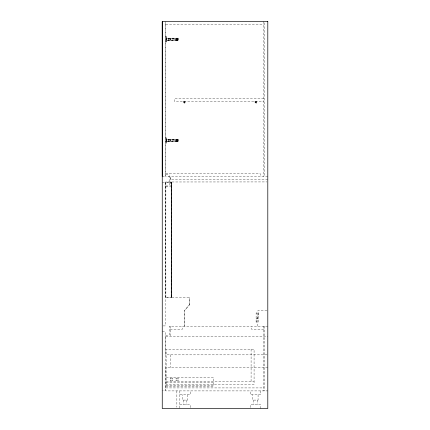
<?xml version="1.0" encoding="UTF-8"?>
<svg xmlns="http://www.w3.org/2000/svg" width="430" height="430" viewBox="0 0 430 430"><rect width="100%" height="100%" fill="white"/><g stroke="black" fill="none" stroke-linecap="round" stroke-linejoin="round"><path stroke-width="0.32" stroke-dasharray="2.15 1.61" d="M165.781 182.019L165.883 297.533L171.242 297.426L171.371 181.976L266.89 181.928M171.237 297.474L171.135 181.965L165.883 181.965L165.803 182.293M165.781 297.474L165.883 182.062M165.781 182.062L171.237 182.293L165.781 182.309M256.103 322.07L256.119 312.836L258.532 312.836L258.548 322.07L256.103 322.07L258.548 313.142L256.103 313.142M184.771 326.176L184.497 325.999L184.502 310.578L189.727 304.402L189.84 297.737L189.571 297.56M189.727 304.402L189.721 297.598L171.387 297.463L171.371 181.976M189.689 304.478L184.594 310.578L184.69 326.166M165.883 297.528L171.242 297.426L171.237 182.019L171.135 297.426M257.731 326.176L257.952 310.519L267.616 310.487M165.77 24.489L263.751 24.489M165.765 36.717L166.286 36.738M165.765 36.808L166.286 36.808M165.765 37.071L166.286 37.071M165.765 37.491L166.286 37.491M165.765 38.034L166.286 38.034M166.286 38.297L178.041 38.297L178.041 40.409L166.286 40.409M168.114 38.453L178.047 38.453M165.765 38.673L166.286 38.673M165.765 39.356L166.286 39.356M165.765 40.038L166.286 40.038M168.114 40.259L178.047 40.259M165.765 40.673L166.286 40.673M165.765 41.221L166.286 41.221M165.765 41.64L166.286 41.64M165.765 41.903L166.286 41.903M165.765 41.973L166.286 41.995L166.286 36.717M263.751 98.551L174.569 98.551L174.569 101.539L263.751 101.539M183.363 101.759L185.12 101.759M254.958 101.759L256.715 101.759M183.809 102.474L184.674 102.474M255.404 102.474L256.269 102.474M183.809 102.582L184.674 102.582M255.404 102.582L256.269 102.582M165.765 137.885L166.286 137.863L166.286 143.142L165.765 143.142M165.765 137.955L166.286 137.955M165.765 138.218L166.286 138.218M165.765 138.637L166.286 138.637M165.765 139.186L166.286 139.186M166.286 139.449L178.041 139.449L178.041 141.556L166.286 141.556M168.114 139.6L178.047 139.6M165.765 139.82L166.286 139.82M165.765 140.502L166.286 140.502M165.765 141.185L166.286 141.185M168.114 141.405L178.047 141.405M165.765 141.819L166.286 141.819M165.765 142.368L166.286 142.368M165.765 142.787L166.286 142.787M165.765 143.05L166.286 143.05M165.77 173.661L260.236 173.661L260.236 176.649M165.77 174.542L168.151 174.8L168.409 176.649M162.201 176.386L165.244 176.386L165.244 21.763M267.799 176.649L165.77 176.649L165.77 21.5M267.799 179.643L170.522 179.643L170.522 176.649M162.255 182.191L165.244 182.191L165.244 325.913L162.255 325.913M165.77 185.975L168.641 185.943L169.259 185.325L169.291 173.661M165.77 186.856L170.173 186.856L170.173 176.649M256.119 318.146L258.532 318.146M267.799 326.176L169.291 326.176L169.259 334.846L168.641 335.47L165.77 335.497L165.77 354.847L267.799 354.847M170.173 329.165L182.481 329.165L182.481 326.176M263.751 329.165L251.442 329.165L251.442 326.176M162.255 331.718L165.244 331.718L165.244 390.644L162.255 390.644M165.77 336.378L267.799 336.378M267.799 367.516L165.77 367.516L165.77 390.908L267.799 390.908M166.125 377.191L213.269 377.191L213.269 386.161L166.125 386.161L166.125 349.219L254.076 349.219L254.076 384.398L166.125 384.398M166.125 381.41L254.076 381.41M166.125 382.641L213.269 382.641M166.125 385.629L213.269 385.629M165.77 387.919L263.751 387.919M179.847 394.745L190.339 394.745L190.339 390.908M179.847 404.662L190.339 404.662L190.339 408.5M171.559 297.56L171.285 297.383M264.81 22.844L264.81 176.649M264.81 326.176L264.81 390.908M263.751 21.5L263.751 176.649M263.751 326.176L263.751 390.908M260.704 390.908L260.704 394.745L250.206 394.745L250.206 390.908M260.704 408.5L260.704 404.662L250.206 404.662L250.206 408.5M258.081 394.745L258.081 400.088L252.835 400.088L252.835 394.745M257.161 400.088L257.161 404.662M256.715 101.539L256.715 102.528A0.887 0.887 0 0 1 254.958 102.528L254.958 101.539M256.269 101.759L255.404 101.759M253.748 400.088L253.748 404.662M251.088 349.219L251.088 381.41M187.716 394.745L187.716 400.088L182.471 400.088L182.471 394.745M186.797 400.088L186.797 404.662M185.12 101.539L185.12 102.528A0.887 0.887 0 0 1 183.363 102.528L183.363 101.539M184.674 101.759L183.809 101.759M183.39 400.088L183.39 404.662M179.847 390.908L179.847 408.5M177.918 38.453L177.918 40.259M177.918 139.6L177.918 141.405M177.826 38.453L177.826 40.259M177.826 139.6L177.826 141.405M177.692 38.453L177.692 40.259M177.692 139.6L177.692 141.405M177.536 38.453L177.536 40.259M177.536 139.6L177.536 141.405M177.273 38.297L177.273 40.409M177.273 139.449L177.273 141.556M177.235 38.453L177.235 40.259M177.235 139.6L177.235 141.405M177.155 38.453L177.155 40.259M177.155 139.6L177.155 141.405M176.854 390.908L176.854 407.199M176.671 38.453L176.671 40.259M176.671 139.6L176.671 141.405M176.45 38.453L176.45 40.259M176.45 139.6L176.45 141.405M176.236 38.453L176.214 40.259M176.236 139.6L176.214 141.405M175.671 38.926L175.671 39.78M175.671 140.078L175.671 140.927M173.913 38.146L173.924 38.453M173.924 40.259L173.913 40.56M173.913 139.299L173.924 139.6M173.924 141.405L173.913 141.706M170.151 38.297L170.151 40.409M170.151 139.449L170.151 141.556M170.173 326.176L170.173 336.378M170.173 354.847L170.173 367.516M169.49 38.297L169.49 40.409M169.49 139.449L169.49 141.556M168.205 38.146L168.205 40.56M168.205 139.299L168.205 141.706M168.114 38.297L168.114 40.409M168.114 139.449L168.114 141.556M166.802 38.297L166.802 40.409M166.802 139.449L166.802 141.556M166.765 38.146L166.765 40.56M166.765 139.299L166.765 141.706M175.811 378.303C176.542 380.292 177.316 376.82 175.811 378.303M171.769 380.238C172.489 382.227 173.274 378.755 171.769 380.238M177.418 378.292C178.052 380.238 178.923 376.906 177.418 378.292M183.82 102.415C184.357 104.092 185.126 101.227 183.82 102.415M171.769 378.282C172.419 380.297 173.338 376.863 171.769 378.282M177.402 380.217C178.047 382.232 178.966 378.798 177.402 380.217M255.415 102.415C255.952 104.092 256.721 101.227 255.415 102.415M170.189 378.282C170.834 380.297 171.758 376.863 170.189 378.282M175.822 380.206C176.413 382.238 177.423 378.825 175.822 380.206M170.199 380.174C170.678 382.238 171.882 378.889 170.199 380.174M170.006 39.092L170.226 39.813L171.059 39.619L170.834 38.899L170.006 39.092M174.601 39.049L174.859 39.883L175.816 39.657L175.558 38.829L174.601 39.049M170.006 140.239L170.226 140.959L171.059 140.766L170.834 140.046L170.006 140.239M174.601 140.196L174.859 141.029L175.816 140.809L175.558 139.976L174.601 140.196M178.079 38.146L166.216 38.146L166.216 40.56L178.079 40.56L178.079 38.146M173.618 38.754L172.414 38.754L172.414 39.958L173.618 39.958L173.618 38.754M178.079 139.299L166.216 139.299L166.216 141.706L178.079 141.706L178.079 139.299M173.618 139.9L172.414 139.9L172.414 141.104L173.618 141.104L173.618 139.9"/><path stroke-width="0.64" d="M162.255 21.763L162.255 176.386M267.799 21.5L162.255 21.5L162.255 408.5L267.799 408.5L267.799 21.5"/></g></svg>
